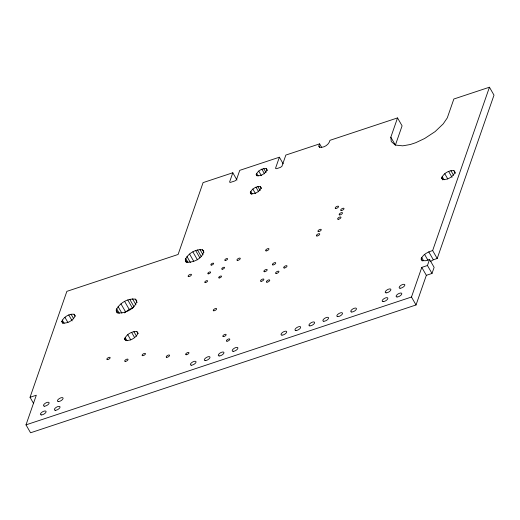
<?xml version="1.0" encoding="UTF-8"?>
<svg xmlns="http://www.w3.org/2000/svg" width="520" height="520" viewBox="0 0 520 520"><rect width="100%" height="100%" fill="white"/><g stroke="black" fill="none" stroke-linecap="round" stroke-linejoin="round"><path stroke-width="0.78" d="M33.462 403.24L30.043 397.293L66.872 291.356L178.107 254.469L203.086 182.618L232.811 172.764L236.99 180.031M61.763 321.49C63.674 316.979 69.082 313.625 74.061 314.236L75.205 315.764C73.294 320.281 67.88 323.615 62.914 323.017L61.763 321.49L62.901 323.472M232.811 172.764L229.567 182.111L230.406 182.416L235.001 180.895L236.477 179.732L239.733 170.358L279.377 157.209L275.496 168.363L276.458 168.714L280.501 167.375L281.976 166.218L285.851 155.064L319.625 143.865L318.851 146.088L319.742 147.329C324.155 147.862 328.985 144.677 329.979 140.316L397.534 117.916L390.825 137.209L391.248 141.518L395.239 145.041L402.701 145.834L410.254 144.528L415.734 142.708L424.651 138.495L435.116 131.606L443.241 123.851L447.291 117.877L453.85 99.015L489.444 87.217L432.647 250.562C428.116 251.894 422.857 254.319 421.122 259.006L422.416 260.644L425.685 260.721L429.566 259.435L427.447 265.512L421.785 267.391L426.341 275.32L416.032 304.961L30.556 432.783L26 424.86L36.303 395.219L30.043 397.293M116.227 309.959C119.412 303.16 127.692 298.175 135.265 299.13L136.734 300.43C136.052 308.438 125.346 313.697 117.858 312.839L116.383 311.545L116.227 309.959L118.124 313.261M124.605 338.884C126.516 334.373 131.924 331.026 136.897 331.637L138.047 333.157C136.136 337.675 130.722 341.003 125.749 340.405L124.605 338.884L125.366 340.204M185.296 259.538C188.156 253.422 195.611 248.924 202.423 249.789L203.756 250.958C203.131 258.167 193.505 262.899 186.758 262.125L185.432 260.962L185.296 259.538L186.81 262.178M256.191 174.499C257.738 170.833 262.139 168.109 266.175 168.61L267.105 169.845C265.558 173.518 261.157 176.228 257.12 175.734L256.191 174.499L256.952 175.819M250.289 192.484C251.849 188.825 256.243 186.082 260.286 186.596L261.216 187.824C259.668 191.497 255.275 194.214 251.232 193.719L250.289 192.484L251.427 194.467M441.623 177.925C443.534 173.414 448.942 170.066 453.921 170.677L455.052 172.205C453.147 176.716 447.74 180.063 442.767 179.446L441.623 177.925L442.76 179.907M416.032 304.961L411.476 297.031L421.785 267.391M426.341 275.32L432.01 273.442L434.122 267.365L429.566 259.435M430.339 261.606L433.329 259.779L437.203 258.492L494 95.141L489.444 87.217M124.384 312.897L129.214 309.381L133.647 307.469M26 424.86L411.476 297.031M453.921 170.677L455.435 173.322M450.899 170.625L453.557 175.253M448.611 171.386L452.029 177.333M444.762 173.713L447.804 178.997M442.117 176.494L444.022 179.797M397.534 117.916L402.09 125.84L395.382 145.132L390.825 137.209M432.647 250.562L437.203 258.492M428.772 251.849L433.329 259.779M424.58 254.404L427.999 260.351M427.447 265.512L432.01 273.442M421.662 257.439L423.566 260.741M421.122 259.006L422.26 260.988M319.625 143.865L321.522 147.167M318.851 146.088L319.611 147.413M279.377 157.209L283.173 163.82M266.175 168.61L267.319 170.586M263.731 168.565L266.012 172.53M261.865 169.182L264.524 173.81M258.739 171.073L261.397 175.695M256.594 173.329L258.115 175.975M260.286 186.596L261.423 188.578M257.842 186.544L260.124 190.508M255.977 187.167L258.635 191.789M252.85 189.059L255.508 193.687M250.698 191.315L252.213 193.96M202.423 249.789L203.944 252.434M199.966 249.529L203.002 254.813M197.464 249.958L201.266 256.568M195.683 250.549L199.862 257.816M192.875 251.882L197.431 259.805M189.566 254.059L193.739 261.326M186.972 256.522L190.392 262.47M185.679 258.421L187.961 262.386M185.432 260.962L186.186 262.288M135.265 299.13L137.163 302.439M132.522 298.844L135.941 304.792M129.747 299.325L133.926 306.592M127.777 299.975L132.334 307.905M124.651 301.457L129.214 309.381M120.972 303.875L125.528 311.798M136.897 331.637L138.034 333.619M133.874 331.584L136.539 336.213M118.099 306.605L121.901 313.216M131.593 332.345L134.628 337.63M116.656 308.724L119.314 313.352M116.383 311.545L117.143 312.865M127.745 334.672L130.78 339.957M125.099 337.454L127.004 340.756M74.061 314.236L75.198 316.219M71.039 314.19L73.697 318.812M68.751 314.945L72.169 320.892M64.909 317.272L67.945 322.556M62.264 320.06L64.162 323.362M339.69 214.916A1.892 0.793 -29.9 0 0 342.472 213.207A1.892 0.793 -29.9 0 0 340.308 213.129A1.892 0.793 -29.9 0 0 339.69 214.916M316.933 235.995A1.892 0.793 -29.9 0 0 319.716 234.28A1.892 0.793 -29.9 0 0 317.558 234.208A1.892 0.793 -29.9 0 0 316.933 235.995M222.19 269.224A1.599 0.676 -29.9 0 0 224.549 267.774A1.599 0.676 -29.9 0 0 222.716 267.709A1.599 0.676 -29.9 0 0 222.19 269.224M208.24 273.851A1.599 0.676 -29.9 0 0 210.6 272.396A1.599 0.676 -29.9 0 0 208.767 272.337A1.599 0.676 -29.9 0 0 208.24 273.851M338.169 219.291A1.892 0.793 -29.9 0 0 340.951 217.575A1.892 0.793 -29.9 0 0 338.793 217.503A1.892 0.793 -29.9 0 0 338.169 219.291M318.454 231.628A1.892 0.793 -29.9 0 0 321.236 229.911A1.892 0.793 -29.9 0 0 319.072 229.84A1.892 0.793 -29.9 0 0 318.454 231.628M335.751 208.488A1.892 0.793 -29.9 0 0 338.533 206.778A1.892 0.793 -29.9 0 0 336.375 206.7A1.892 0.793 -29.9 0 0 335.751 208.488M166.77 357.318A1.892 0.793 -29.9 0 0 169.553 355.602A1.892 0.793 -29.9 0 0 167.388 355.531A1.892 0.793 -29.9 0 0 166.77 357.318M284.213 267.995A1.892 0.793 -29.9 0 0 286.995 266.279A1.892 0.793 -29.9 0 0 284.83 266.208A1.892 0.793 -29.9 0 0 284.213 267.995M219.186 355.947A3.198 1.345 -29.9 0 0 223.899 353.048A3.198 1.345 -29.9 0 0 220.239 352.924A3.198 1.345 -29.9 0 0 219.186 355.947M205.238 360.575A3.198 1.345 -29.9 0 0 209.95 357.675A3.198 1.345 -29.9 0 0 206.291 357.546A3.198 1.345 -29.9 0 0 205.238 360.575M226.974 341.218A1.892 0.793 -29.9 0 0 229.762 339.508A1.892 0.793 -29.9 0 0 227.597 339.43A1.892 0.793 -29.9 0 0 226.974 341.218M186.173 354.75A1.892 0.793 -29.9 0 0 188.955 353.035A1.892 0.793 -29.9 0 0 186.797 352.963A1.892 0.793 -29.9 0 0 186.173 354.75M191.289 365.203A3.198 1.345 -29.9 0 0 196.001 362.297A3.198 1.345 -29.9 0 0 192.342 362.174A3.198 1.345 -29.9 0 0 191.289 365.203M142.649 355.693A1.892 0.793 -29.9 0 0 145.431 353.984A1.892 0.793 -29.9 0 0 143.273 353.906A1.892 0.793 -29.9 0 0 142.649 355.693M55.282 410.3A3.198 1.345 -29.9 0 0 59.995 407.401A3.198 1.345 -29.9 0 0 56.336 407.271A3.198 1.345 -29.9 0 0 55.282 410.3M58.325 401.557A3.198 1.345 -29.9 0 0 63.037 398.658A3.198 1.345 -29.9 0 0 59.377 398.528A3.198 1.345 -29.9 0 0 58.325 401.557M351.702 312.007A3.198 1.345 -29.9 0 0 356.415 309.108A3.198 1.345 -29.9 0 0 352.755 308.978A3.198 1.345 -29.9 0 0 351.702 312.007M219.154 277.966A1.599 0.676 -29.9 0 0 221.507 276.517A1.599 0.676 -29.9 0 0 219.681 276.452A1.599 0.676 -29.9 0 0 219.154 277.966M205.205 282.588A1.599 0.676 -29.9 0 0 207.558 281.138A1.599 0.676 -29.9 0 0 205.732 281.073A1.599 0.676 -29.9 0 0 205.205 282.588M272.935 264.927A1.892 0.793 -29.9 0 0 275.717 263.218A1.892 0.793 -29.9 0 0 273.559 263.139A1.892 0.793 -29.9 0 0 272.935 264.927M223.327 336.629A1.892 0.793 -29.9 0 0 226.109 334.919A1.892 0.793 -29.9 0 0 223.944 334.841A1.892 0.793 -29.9 0 0 223.327 336.629M264.394 271.745A1.892 0.793 -29.9 0 0 267.176 270.03A1.892 0.793 -29.9 0 0 265.018 269.958A1.892 0.793 -29.9 0 0 264.394 271.745M266.936 282.191A1.892 0.793 -29.9 0 0 269.718 280.475A1.892 0.793 -29.9 0 0 267.56 280.404A1.892 0.793 -29.9 0 0 266.936 282.191M397.04 296.972A3.198 1.345 -29.9 0 0 401.752 294.073A3.198 1.345 -29.9 0 0 398.093 293.943A3.198 1.345 -29.9 0 0 397.04 296.972M225.232 260.481A1.599 0.676 -29.9 0 0 227.584 259.031A1.599 0.676 -29.9 0 0 225.758 258.967A1.599 0.676 -29.9 0 0 225.232 260.481M276.127 273.5A1.892 0.793 -29.9 0 0 278.909 271.784A1.892 0.793 -29.9 0 0 276.75 271.713A1.892 0.793 -29.9 0 0 276.127 273.5M125.229 361.426A1.892 0.793 -29.9 0 0 128.017 359.71A1.892 0.793 -29.9 0 0 125.853 359.638A1.892 0.793 -29.9 0 0 125.229 361.426M237.484 260.409A1.892 0.793 -29.9 0 0 240.266 258.694A1.892 0.793 -29.9 0 0 238.108 258.622A1.892 0.793 -29.9 0 0 237.484 260.409M188.662 276.594A1.892 0.793 -29.9 0 0 191.444 274.885A1.892 0.793 -29.9 0 0 189.286 274.807A1.892 0.793 -29.9 0 0 188.662 276.594M211.283 265.109A1.599 0.676 -29.9 0 0 213.636 263.659A1.599 0.676 -29.9 0 0 211.809 263.594A1.599 0.676 -29.9 0 0 211.283 265.109M213.798 310.791A1.892 0.793 -29.9 0 0 216.58 309.082A1.892 0.793 -29.9 0 0 214.416 309.003A1.892 0.793 -29.9 0 0 213.798 310.791M107.348 359.625A1.892 0.793 -29.9 0 0 110.13 357.91A1.892 0.793 -29.9 0 0 107.972 357.838A1.892 0.793 -29.9 0 0 107.348 359.625M233.136 351.325A3.198 1.345 -29.9 0 0 237.848 348.419A3.198 1.345 -29.9 0 0 234.189 348.296A3.198 1.345 -29.9 0 0 233.136 351.325M386.132 292.858A3.198 1.345 -29.9 0 0 390.839 289.959A3.198 1.345 -29.9 0 0 387.185 289.829A3.198 1.345 -29.9 0 0 386.132 292.858M383.091 301.6A3.198 1.345 -29.9 0 0 387.803 298.701A3.198 1.345 -29.9 0 0 384.144 298.571A3.198 1.345 -29.9 0 0 383.091 301.6M44.376 406.185A3.198 1.345 -29.9 0 0 49.088 403.286A3.198 1.345 -29.9 0 0 45.428 403.156A3.198 1.345 -29.9 0 0 44.376 406.185M41.334 414.928A3.198 1.345 -29.9 0 0 46.046 412.022A3.198 1.345 -29.9 0 0 42.386 411.899A3.198 1.345 -29.9 0 0 41.334 414.928M341.204 210.548A1.892 0.793 -29.9 0 0 343.993 208.832A1.892 0.793 -29.9 0 0 341.829 208.761A1.892 0.793 -29.9 0 0 341.204 210.548M261.066 281.314A1.892 0.793 -29.9 0 0 263.848 279.597A1.892 0.793 -29.9 0 0 261.69 279.526A1.892 0.793 -29.9 0 0 261.066 281.314M266.156 250.9A1.892 0.793 -29.9 0 0 268.938 249.191A1.892 0.793 -29.9 0 0 266.773 249.113A1.892 0.793 -29.9 0 0 266.156 250.9M337.753 316.635A3.198 1.345 -29.9 0 0 342.466 313.729A3.198 1.345 -29.9 0 0 338.806 313.606A3.198 1.345 -29.9 0 0 337.753 316.635M323.804 321.256A3.198 1.345 -29.9 0 0 328.517 318.357A3.198 1.345 -29.9 0 0 324.857 318.227A3.198 1.345 -29.9 0 0 323.804 321.256M309.855 325.884A3.198 1.345 -29.9 0 0 314.567 322.985A3.198 1.345 -29.9 0 0 310.908 322.855A3.198 1.345 -29.9 0 0 309.855 325.884M295.906 330.512A3.198 1.345 -29.9 0 0 300.619 327.606A3.198 1.345 -29.9 0 0 296.959 327.483A3.198 1.345 -29.9 0 0 295.906 330.512M281.957 335.134A3.198 1.345 -29.9 0 0 286.669 332.235A3.198 1.345 -29.9 0 0 283.01 332.105A3.198 1.345 -29.9 0 0 281.957 335.134M400.082 288.236A3.198 1.345 -29.9 0 0 404.788 285.331A3.198 1.345 -29.9 0 0 401.135 285.207A3.198 1.345 -29.9 0 0 400.082 288.236"/></g></svg>
